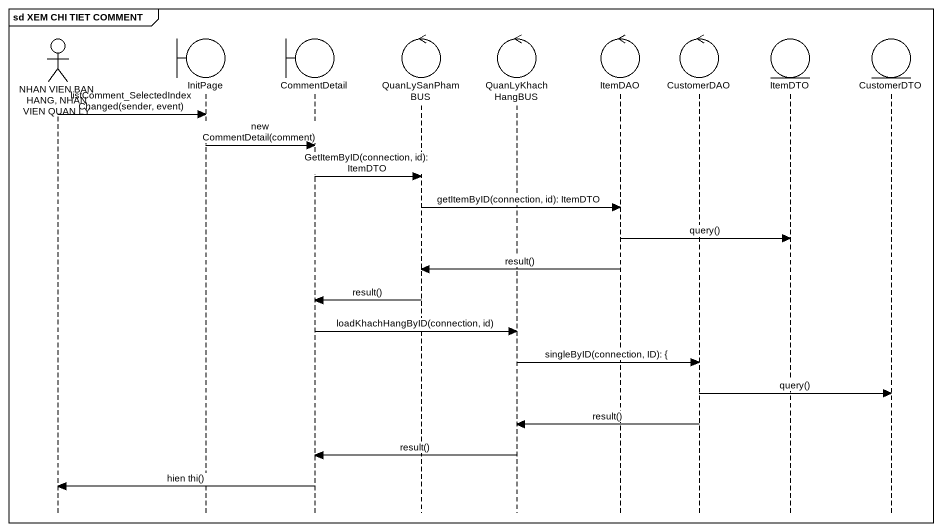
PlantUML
@startuml
mainframe sd XEM CHI TIET COMMENT
hide footbox
actor "NHAN VIEN BAN HANG, NHAN VIEN QUAN LY" as NHAN_VIEN_BAN_HANG_NHAN
boundary InitPage
boundary CommentDetail
control QuanLySanPhamBUS
control QuanLyKhachHangBUS
control ItemDAO
control CustomerDAO
entity ItemDTO
entity CustomerDTO

NHAN_VIEN_BAN_HANG_NHAN -> InitPage : listComment_SelectedIndexChanged(sender, event)
InitPage -> CommentDetail : new CommentDetail(comment)
CommentDetail -> QuanLySanPhamBUS : GetItemByID(connection, id): ItemDTO
QuanLySanPhamBUS -> ItemDAO : getItemByID(connection, id): ItemDTO
ItemDAO -> ItemDTO : query()
ItemDAO -> QuanLySanPhamBUS : result()
QuanLySanPhamBUS -> CommentDetail : result()
CommentDetail -> QuanLyKhachHangBUS : loadKhachHangByID(connection, id)
QuanLyKhachHangBUS -> CustomerDAO : singleByID(connection, ID): {
CustomerDAO -> CustomerDTO : query()
CustomerDAO -> QuanLyKhachHangBUS : result()
QuanLyKhachHangBUS -> CommentDetail : result()
CommentDetail -> NHAN_VIEN_BAN_HANG_NHAN : hien thi()
@enduml
